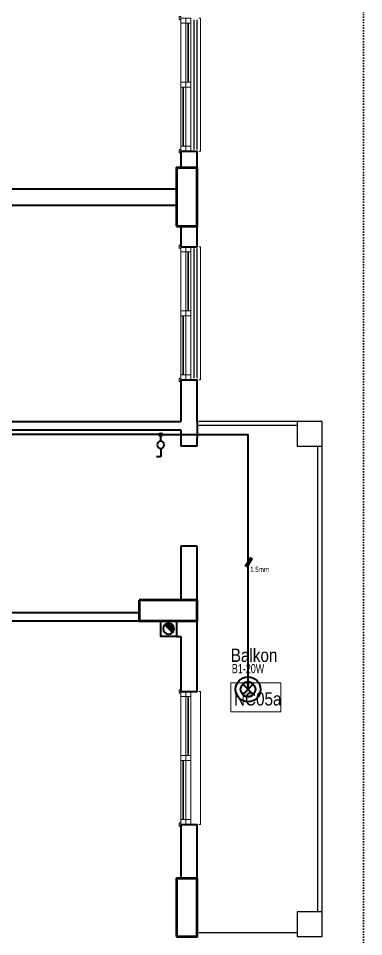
# Model space of a CAD drawing. Header units: millimetres. Extents: x 1811019 to 3717122, y -501178 to -243171.
# Drawn here: x 1866787 to 1867203, y -251765 to -250660 of the extents above; entities that cross this region are included whole.
import ezdxf
from ezdxf.enums import TextEntityAlignment as Align

# ---------------------------------------------------------------- set-up
doc = ezdxf.new("R2010")
doc.units = ezdxf.units.MM
for name, pattern in [('CONTINOUS', [0]), ('CONTINU', [0]), ('izdüşüm arka', [3.174999999999999, 0, -3.174999999999999])]:
    doc.linetypes.add(name, pattern=pattern)
for name, color, linetype, lineweight in [('a_ba', 6, 'Continuous', 50), ('a_doğrama', 251, 'Continuous', 20), ('a_duvar', 255, 'Continuous', 35), ('a_görünüş', 32, 'Continuous', 25), ('a_görünüş_ince', 8, 'Continuous', 20), ('a_izdüşüm_arka', 255, 'izdüşüm arka', 30), ('a_not_mahal', 253, 'Continuous', 5), ('Aydınlatma', 4, 'CONTINOUS', 35), ('Aydınlatma_', 3, 'Continuous', 40), ('Priz', 6, 'CONTINOUS', 40)]:
    doc.layers.add(name, color=color, linetype=linetype, lineweight=lineweight)
doc.styles.add('Grupcad', font='arial.ttf', dxfattribs={"width": 0.7})
doc.styles.add('OL', font='tsimplex.shx', dxfattribs={"width": 0.8, "height": 12})
doc.styles.get("Standard").update_dxf_attribs({"font": 'ARIALN.TTF'})

# ---------------------------------------------------------------- blocks, each defined once
blk = doc.blocks.new('160p')
at = {"layer": 'a_doğrama', "color": 251}
for points in [[(-5.999925318639725, -6), (-5.999925318639725, 0), (-11.99992531863973, 0), (-11.99992531863973, -6)], [(7.46813602745533e-05, -6), (7.46813602745533e-05, 0), (-5.999925318639725, 0), (-5.999925318639725, -6)], [(-5.999925318639725, -83), (-5.999925318639725, -77), (-11.99992531863973, -77), (-11.99992531863973, -83)], [(7.46813602745533e-05, -83), (7.46813602745533e-05, -77), (-5.999925318639725, -77), (-5.999925318639725, -83)], [(-5.999925318639725, -160), (-5.999925318639725, -154), (-11.99992531863973, -154), (-11.99992531863973, -160)], [(7.46813602745533e-05, -160), (7.46813602745533e-05, -154), (-5.999925318639725, -154), (-5.999925318639725, -160)]]:
    blk.add_lwpolyline(points, close=True, dxfattribs=at)
for points in [[(2.000037341145799, -1.000074680894613), (2.00014936318621, 1.999925318174064), (0.0001493635354563594, 1.999999999068677), (0, -1.999999998137355), (1.000000001280569, -2.000037338584661), (2.000037341145799, -1.000074680894613)], [(-9.499925318639725, -6), (-9.499925318639725, -77)], [(-8.499925318639725, -6), (-8.499925318639725, -77)], [(-3.499925318639725, -83), (-3.499925318639725, -154)], [(-2.499925318639725, -83), (-2.499925318639725, -154)], [(2.000037341145799, -158.9999253191054), (2.00014936318621, -161.9999253181741), (0.0001493635354563594, -161.9999999990687), (0, -158.0000000018626), (1.000000001280569, -157.9999626614153), (2.000037341145799, -158.9999253191054)]]:
    blk.add_lwpolyline(points, dxfattribs=at)
at = {"layer": 'a_görünüş_ince', "color": 251}
for points in [[(-21.99992531829048, -160), (-23.99992531829048, -160), (-23.99992531805765, 0), (-21.99992531805765, 0)], [(-11.99992531863973, -77), (-11.99992531863973, -6)], [(-5.999925318639725, -77), (-5.999925318639725, -6)], [(-5.999925318639725, -77), (-5.999925318639725, -6)], [(7.46813602745533e-05, -77), (7.46813602745533e-05, -6)], [(-11.99992531863973, -154), (-11.99992531863973, -83)], [(-5.999925318639725, -154), (-5.999925318639725, -83)], [(-5.999925318639725, -154), (-5.999925318639725, -83)], [(7.46813602745533e-05, -154), (7.46813602745533e-05, -83)]]:
    blk.add_lwpolyline(points, dxfattribs=at)
blk = doc.blocks.new('baca_müstakil')
at = {"layer": 'a_duvar'}
h = blk.add_hatch(color=256, dxfattribs=at)
h.dxf.hatch_style = 1
h.paths.add_polyline_path([(4.903805922287575, -4.903805922287575, 0.198912367379658), (3, -9.5, 0.6681786379192994), (14.09619407771242, -14.09619407771242)])
blk.add_line((4.903805922287575, -4.903805922287575), (14.09619407771242, -14.09619407771242), dxfattribs=at)
blk.add_lwpolyline([(0, -19), (19, -19), (19, 0), (0, 0)], close=True, dxfattribs=at)
blk.add_circle((9.5, -9.5), 6.5, dxfattribs=at)
blk = doc.blocks.new('B1-20W')
at = {"layer": 'Aydınlatma', "linetype": 'CONTINU'}
h = blk.add_hatch(color=1, dxfattribs=at)
edge = h.paths.add_edge_path()
edge.add_arc((-1.164153218269348e-10, 1.891748979687691e-10), 8.90954544273853, 44.99999999941044, 135.0000000005896)
edge.add_line((-6.300000000046566, 6.299999999959255), (6.300000000046566, -6.30000000007567))
edge.add_arc((-1.164153218269348e-10, -1.891748979687691e-10), 8.90954544273853, 224.9999999994104, 315.0000000005896, ccw=False)
edge.add_line((-6.299999999930151, -6.299999999959255), (6.299999999930151, 6.299999999959255))
at = {"layer": 'Aydınlatma', "color": 1, "linetype": 'CONTINU'}
for p, q in [((-6.300000000046566, 6.299999999959255), (6.300000000046566, -6.30000000007567)), ((6.299999999930151, 6.299999999959255), (-6.299999999930151, -6.299999999959255))]:
    blk.add_line(p, q, dxfattribs=at)
at = {"layer": 'Aydınlatma', "color": 4, "linetype": 'CONTINU'}
blk.add_circle((-2.91038304567337e-11, -2.91038304567337e-11), 15, dxfattribs=at)
at = {"layer": 'Aydınlatma', "color": 1, "linetype": 'CONTINU'}
blk.add_circle((0, -2.91038304567337e-11), 8.909545442950497, dxfattribs=at)
for centre, start, end in [((-1.164153218269348e-10, 1.891748979687691e-10), 44.99999999928148, 135.0000000007185), ((-1.164153218269348e-10, -1.891748979687691e-10), 224.9999999992815, 315.0000000007185)]:
    blk.add_arc(centre, 8.90954544273853, start, end, dxfattribs=at)
at = {"layer": 'Aydınlatma', "linetype": 'CONTINU', "style": 'Grupcad', "width": 0.7, "flags": 8}
blk.add_attdef('B1-20W', text='', height=11, dxfattribs=at).set_placement((-2.91038304567337e-11, 24.9999999999709), align=Align.MIDDLE_CENTER)
blk = doc.blocks.new('NORMAL ANAHTAR')
at = {"layer": 'Aydınlatma', "color": 6, "linetype": 'CONTINU'}
for p, q in [((0, 18.75986064848257), (-4.863207719157799, 18.75986064848257)), ((0, 8.636846400011564), (0, 18.75986064848257))]:
    blk.add_line(p, q, dxfattribs=at)
blk.add_circle((0, 4.31842319999123), 4.318423200000162, dxfattribs=at)
blk = doc.blocks.new('BUAT (Enerji)')
at = {"layer": 'Priz', "linetype": 'CONTINU'}
h = blk.add_hatch(color=256, dxfattribs=at)
edge = h.paths.add_edge_path()
edge.add_arc((0, 0), 1.75, 0, 360)
blk.add_circle((0, 0), 1.75, dxfattribs=at)

msp = doc.modelspace()

# ---------------------------------------------------------------- linework, layer by layer
at = {"layer": 'a_ba', "color": 253}
for points in [[(1866977.710147536, -250909.7909964012), (1867002.710147536, -250909.7909964012), (1867002.710147536, -250839.7909964012), (1866977.710147536, -250839.7909964012)], [(1866932.710147536, -251359.7909963957), (1866932.710147536, -251384.7909963957), (1867002.710147536, -251384.7909963957), (1867002.710147536, -251359.7909963957)], [(1866977.710147536, -251764.7909967864), (1867002.710147536, -251764.7909967864), (1867002.710147536, -251694.7909967864), (1866977.710147536, -251694.7909967864)]]:
    msp.add_lwpolyline(points, close=True, dxfattribs=at)
at = {"layer": 'a_duvar'}
for p, q in [((1866982.710147536, -250819.7909964012), (1866982.710147536, -250839.7909964012)), ((1867002.710147537, -250839.7909964012), (1867002.710147537, -250819.7909964012)), ((1866550.710163294, -250864.7909963993), (1866977.710147536, -250864.7909963957)), ((1866531.710156168, -250884.7909963957), (1866977.710147536, -250884.7909963957)), ((1866982.710147536, -250909.7909964012), (1866982.710147536, -250934.7909963957)), ((1867002.710147537, -250934.7909963957), (1867002.710147537, -250909.7909964012)), ((1866982.710147536, -251094.7909963957), (1866982.710147536, -251144.7909963957)), ((1867002.710147536, -251144.7909963956), (1867002.710147536, -251094.7909963957)), ((1866392.710156701, -251144.7909963957), (1866982.710147536, -251144.7909963957)), ((1867002.710147536, -251144.7909963942), (1867002.710147536, -251144.7909963956)), ((1867002.710147536, -251144.7909963942), (1867002.710147536, -251164.7909963942)), ((1866392.710156701, -251154.7909963957), (1866982.710147536, -251154.7909963956)), ((1866982.710147536, -251154.7909963956), (1866982.710147536, -251174.7909963957)), ((1867002.710147536, -251164.7909963957), (1867002.710147536, -251164.7909963942)), ((1867002.710147536, -251174.7909963957), (1867002.710147536, -251164.7909963956)), ((1866982.710147536, -251294.7909963957), (1866982.710147536, -251359.7909963957)), ((1867002.710147536, -251469.790996591), (1867002.710147536, -251294.7909963957)), ((1866402.7101567, -251374.7909963957), (1866932.710147536, -251374.7909963957)), ((1866392.710156701, -251384.7909963957), (1866982.710147536, -251384.7909963957)), ((1866982.710147536, -251403.7909963957), (1866982.710147536, -251469.790996591)), ((1866982.710147536, -251629.790996591), (1866982.710147536, -251694.7909967864)), ((1867002.710147537, -251744.7909963957), (1867002.710147537, -251629.790996591))]:
    msp.add_line(p, q, dxfattribs=at)
for points in [[(1866982.710147536, -250819.7909964012), (1867002.710147537, -250819.7909964012)], [(1866982.710147536, -250934.7909963957), (1867002.710147537, -250934.7909963957)], [(1866982.710147536, -251094.7909963957), (1867002.710147536, -251094.7909963957)], [(1867002.710147536, -251174.7909963957), (1866982.710147536, -251174.7909963957)], [(1867002.710147536, -251294.7909963957), (1866982.710147536, -251294.7909963957)], [(1866977.710147536, -251403.7909963957), (1866982.710147536, -251403.7909963957)], [(1866982.710147536, -251469.790996591), (1867002.710147536, -251469.790996591)], [(1866982.710147536, -251629.790996591), (1867002.710147537, -251629.790996591)]]:
    msp.add_lwpolyline(points, dxfattribs=at)
at = {"layer": 'a_görünüş', "color": 251}
for points in [[(1866998.710147535, -250817.7909964012), (1866998.710141025, -250661.7971703993)], [(1867002.710147536, -250817.7909964012), (1867002.710141107, -250661.7971703993)], [(1866998.710147534, -251092.7909963957), (1866998.710141024, -250936.7971703938)], [(1867002.710147536, -251092.7909963957), (1867002.710141107, -250936.7971703938)], [(1867122.710147536, -251144.7909963953), (1867004.710147536, -251144.7909963942)], [(1867122.710147536, -251149.7909963953), (1867004.710147536, -251149.7909963942)], [(1867147.710147536, -251734.7909963957), (1867147.710147536, -251174.7909963956)], [(1867152.710147536, -251734.7909963957), (1867152.710147536, -251174.7909963956)], [(1867004.710147537, -251759.7909963957), (1867122.710147536, -251759.7909963957)]]:
    msp.add_lwpolyline(points, dxfattribs=at)
for points in [[(1867122.710147536, -251174.7909963956), (1867152.710147536, -251174.7909963956), (1867152.710147536, -251144.7909963956), (1867122.710147536, -251144.7909963956)], [(1867122.710147536, -251764.7909963957), (1867152.710147536, -251764.7909963957), (1867152.710147536, -251734.7909963957), (1867122.710147536, -251734.7909963957)]]:
    msp.add_lwpolyline(points, close=True, dxfattribs=at)
at = {"layer": 'a_izdüşüm_arka'}
msp.add_lwpolyline([(1864722.710147537, -249649.7909963956), (1867202.710147536, -249649.7909963956), (1867202.710147536, -252099.7909963957), (1864722.710147537, -252099.7909963957)], close=True, dxfattribs=at)
at = {"layer": 'a_not_mahal'}
msp.add_lwpolyline([(1867102.944790428, -251459.239424743), (1867042.944790428, -251459.239424743), (1867042.944790428, -251494.239424743), (1867102.944790428, -251494.239424743)], close=True, dxfattribs=at)
at = {"layer": 'Aydınlatma'}
for p, q in [((1866958.64339809, -251160.7909963957), (1866398.710156701, -251160.7909963957)), ((1866958.64339809, -251160.7909963957), (1867063.710147537, -251160.7909963957)), ((1867063.710147537, -251467.290996396), (1867063.710147537, -251160.7909963957))]:
    msp.add_line(p, q, dxfattribs=at)
at = {"layer": 'Aydınlatma', "color": 6}
msp.add_line((1866958.64339809, -251168.7909963957), (1866958.64339809, -251160.7909963957), dxfattribs=at)
at = {"layer": 'Aydınlatma', "color": 3}
for p, q in [((1867067.007422086, -251308.514417362), (1867060.412872988, -251319.5675754297)), ((1867068.724962831, -251309.5391386858), (1867062.130413732, -251320.5922967535))]:
    msp.add_line(p, q, dxfattribs=at)

# ---------------------------------------------------------------- block references
at = {"layer": 'a_duvar', "xscale": -1}
for p in [(1866982.710222218, -250659.7909839311), (1866982.710222218, -250934.7909839256), (1866982.710222218, -251469.790984121)]:
    msp.add_blockref('160p', p, dxfattribs=at)
at = {"layer": 'a_duvar', "xscale": -1, "rotation": 90}
msp.add_blockref('baca_müstakil', (1866958.710147536, -251384.7909963957), dxfattribs=at)
at = {"layer": 'Aydınlatma', "linetype": 'CONTINU', "xscale": -1, "rotation": 180}
msp.add_blockref('NORMAL ANAHTAR', (1866958.64339809, -251168.7909963957), dxfattribs=at)
at = {"layer": 'Aydınlatma', "linetype": 'CONTINU'}
ref = msp.add_blockref('B1-20W', (1867063.710147537, -251467.2909963958), dxfattribs=at)
ref.add_attrib('B1-20W', 'B1-20W', dxfattribs={"layer": 'Aydınlatma_', "color": 4, "linetype": 'Continuous', "height": 11, "style": 'Grupcad', "width": 0.7}).set_placement((1867063.710147537, -251442.2909963958), align=Align.MIDDLE_CENTER)
at = {"layer": 'Priz', "color": 4, "linetype": 'CONTINU'}
msp.add_blockref('BUAT (Enerji)', (1866958.64339809, -251160.7909963957), dxfattribs=at)

# ---------------------------------------------------------------- texts
at = {"layer": 'a_not_mahal'}
msp.add_text('Balkon', height=16, dxfattribs=at).set_placement((1867042.944790428, -251434.2394247433))
msp.add_text('NC05a', height=16, rotation=359.9999974912192, dxfattribs=at).set_placement((1867075.368894506, -251486.739424907), align=Align.CENTER)
at = {"layer": 'Priz', "color": 3, "linetype": 'CONTINU', "ltscale": 0.7, "style": 'OL', "width": 0.7}
msp.add_text('1.5mm', height=6.4, rotation=359.9999999999795, dxfattribs=at).set_placement((1867066.192009486, -251326.1862336647))

doc.saveas('drawing.dxf')
